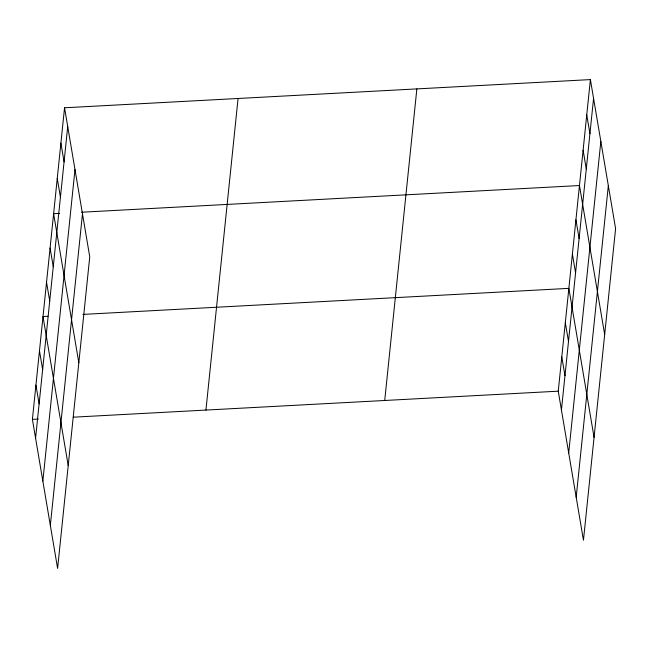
<?xml version="1.0" encoding="UTF-8"?>
<svg xmlns="http://www.w3.org/2000/svg" width="648" height="648" viewBox="0 0 648 648"><rect width="100%" height="100%" fill="white"/><g stroke="black" fill="none" stroke-linecap="round" stroke-linejoin="round"><path stroke-width="0.97" d="M64.541 107.787L89.748 256.819L57.607 568.401L32.4 419.369L64.541 107.787L590.393 79.599L615.6 228.631L583.459 540.213L558.252 391.181L590.393 79.599M35.575 438.161L67.716 126.579M42.849 481.14L74.982 169.557M50.333 525.423L82.474 213.84M205.934 410.071L238.067 98.488M384.726 400.488L416.858 88.898M561.435 409.973L593.568 98.391M568.701 452.952L600.842 141.369M576.194 497.235L608.334 185.652M59.592 213.403L53.614 213.727L78.821 362.759M81.535 212.228L579.466 185.539L604.673 334.571M47.992 316.281L43.003 316.548L68.21 465.58M82.895 314.41L568.863 288.36L594.07 437.392M32.4 419.369L38.386 419.054M73.289 417.182L558.252 391.181M586.748 114.915L589.931 133.699M583.111 150.223L586.286 169.015M575.934 219.81L579.11 238.602M572.395 254.089L575.578 272.873M565.323 322.639L568.507 341.423M561.792 356.91L564.967 375.702M60.896 143.103L64.071 161.887M57.251 178.411L60.434 197.203M50.074 247.998L53.258 266.79M46.543 282.277L49.718 301.061M39.471 350.819L42.647 369.611M35.932 385.098L39.115 403.882"/></g></svg>
